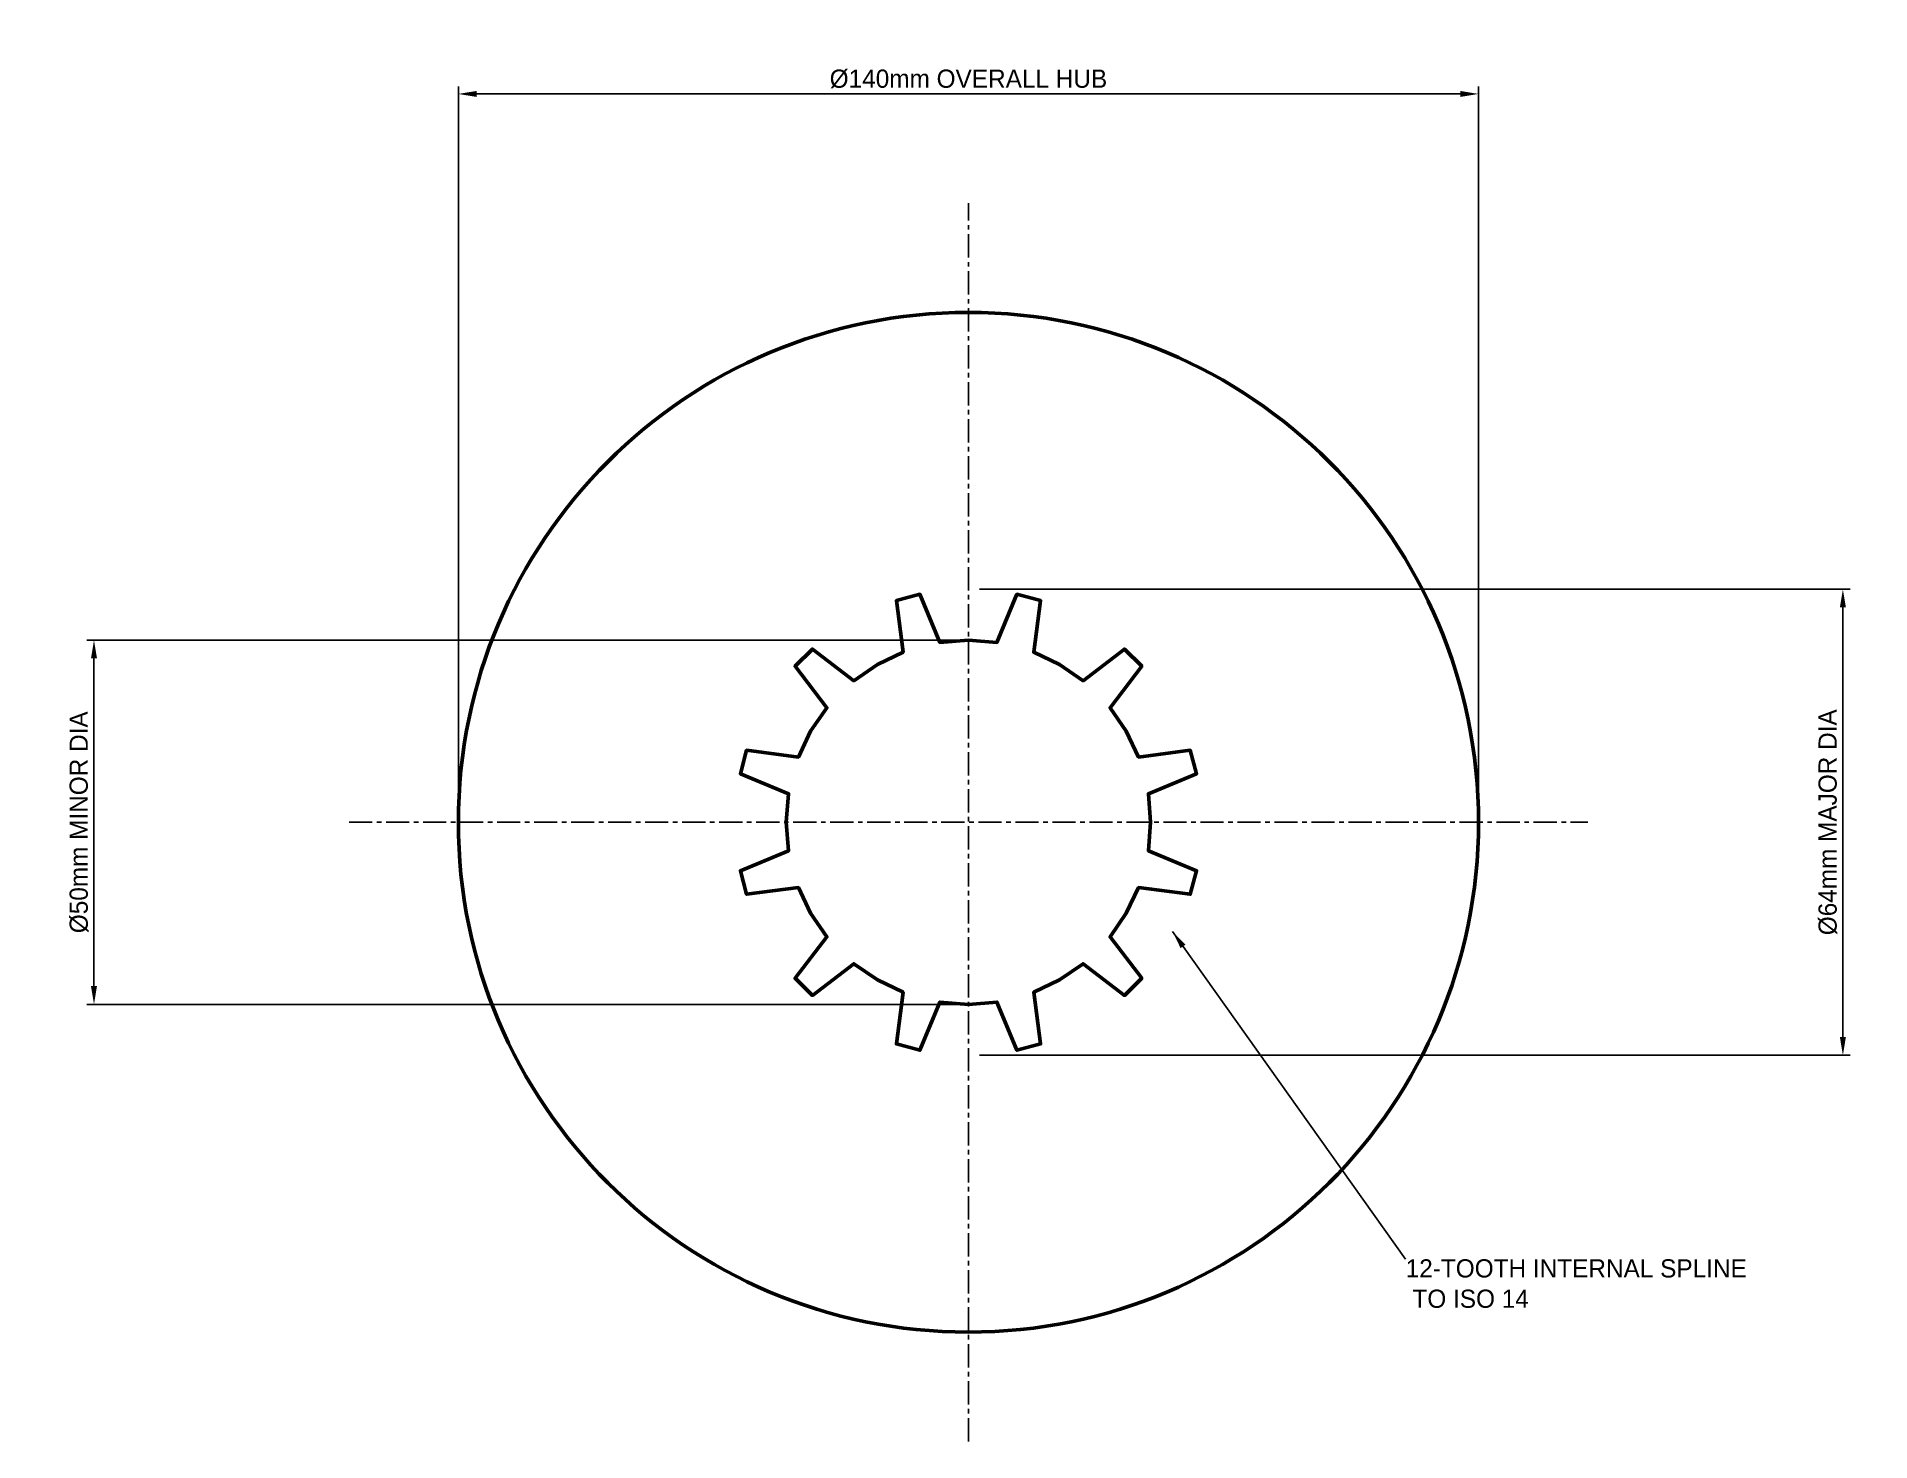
# Model space of a CAD drawing. Header units: metres. Extents: x -28 to 224, y 15 to 208.
import ezdxf

# ---------------------------------------------------------------- set-up
doc = ezdxf.new("R2010")
doc.units = ezdxf.units.M
doc.linetypes.add('CENTER', pattern=[5.08, 3.175, -0.635, 0.635, -0.635])
for name, color, linetype, lineweight in [('CENTERLINES', 7, 'CENTER', 25), ('DIMENSIONS', 7, 'Continuous', 25), ('GEOMETRY', 7, 'Continuous', 50)]:
    doc.layers.add(name, color=color, linetype=linetype, lineweight=lineweight)
doc.dimstyles.new('ENGINEERING_STYLE', dxfattribs={"dimtxt": 2.5, "dimasz": 2.5, "dimexe": 1, "dimexo": 1.5, "dimgap": 0.8, "dimtad": 1, "dimcen": 2.5, "dimazin": 3, "dimtfac": 1, "dimtmove": 0, "dimatfit": 3, "dimtfill": 1})

msp = doc.modelspace()

# ---------------------------------------------------------------- linework, layer by layer
at = {"layer": 'CENTERLINES'}
for p, q in [((100, 15), (100, 185)), ((15, 100), (185, 100))]:
    msp.add_line(p, q, dxfattribs=at)
at = {"layer": 'GEOMETRY'}
msp.add_lwpolyline([(125, 100), (124.692, 103.911), (131.301, 106.653), (130.434, 109.889), (123.34, 108.959), (121.651, 112.5), (119.429, 115.733), (123.781, 121.412), (121.412, 123.781), (115.733, 119.429), (112.5, 121.651), (108.959, 123.34), (109.889, 130.434), (106.653, 131.301), (103.911, 124.692), (100, 125), (96.089, 124.692), (93.347, 131.301), (90.111, 130.434), (91.041, 123.34), (87.5, 121.651), (84.267, 119.429), (78.588, 123.781), (76.219, 121.412), (80.571, 115.733), (78.349, 112.5), (76.66, 108.959), (69.566, 109.889), (68.699, 106.653), (75.308, 103.911), (75, 100), (75.308, 96.089), (68.699, 93.347), (69.566, 90.111), (76.66, 91.041), (78.349, 87.5), (80.571, 84.267), (76.219, 78.588), (78.588, 76.219), (84.267, 80.571), (87.5, 78.349), (91.041, 76.66), (90.111, 69.566), (93.347, 68.699), (96.089, 75.308), (100, 75), (103.911, 75.308), (106.653, 68.699), (109.889, 69.566), (108.959, 76.66), (112.5, 78.349), (115.733, 80.571), (121.412, 76.219), (123.781, 78.588), (119.429, 84.267), (121.651, 87.5), (123.34, 91.041), (130.434, 90.111), (131.301, 93.347), (124.692, 96.089)], close=True, dxfattribs=at)
msp.add_circle((100, 100), 70, dxfattribs=at)

# ---------------------------------------------------------------- texts
at = {"layer": 'DIMENSIONS', "insert": (160, 40), "char_height": 2.5, "attachment_point": 1}
msp.add_mtext('12-TOOTH INTERNAL SPLINE\\P TO ISO 14', dxfattribs=at)

# ---------------------------------------------------------------- next in the draw order: dimensions: what is measured, and where the dimension line sits
at = {"layer": 'DIMENSIONS'}
msp.add_linear_dim(base=(30, 200), p1=(30, 100), p2=(170, 100), text='%%C140mm OVERALL HUB', dimstyle='ENGINEERING_STYLE', dxfattribs=at).render()

# ---------------------------------------------------------------- next in the draw order: dimensions: what is measured, and where the dimension line sits
msp.add_linear_dim(base=(-20, 75), p1=(100, 75), p2=(100, 125), angle=90, text='%%C50mm MINOR DIA', dimstyle='ENGINEERING_STYLE', dxfattribs=at).render()

# ---------------------------------------------------------------- next in the draw order: dimensions: what is measured, and where the dimension line sits
msp.add_linear_dim(base=(220, 68), p1=(100, 68), p2=(100, 132), angle=90, text='%%C64mm MAJOR DIA', dimstyle='ENGINEERING_STYLE', dxfattribs=at).render()

# ---------------------------------------------------------------- next in the draw order: leaders
msp.add_leader([(128, 85), (160, 40)], dimstyle='ENGINEERING_STYLE', dxfattribs=at)

doc.saveas('drawing.dxf')
